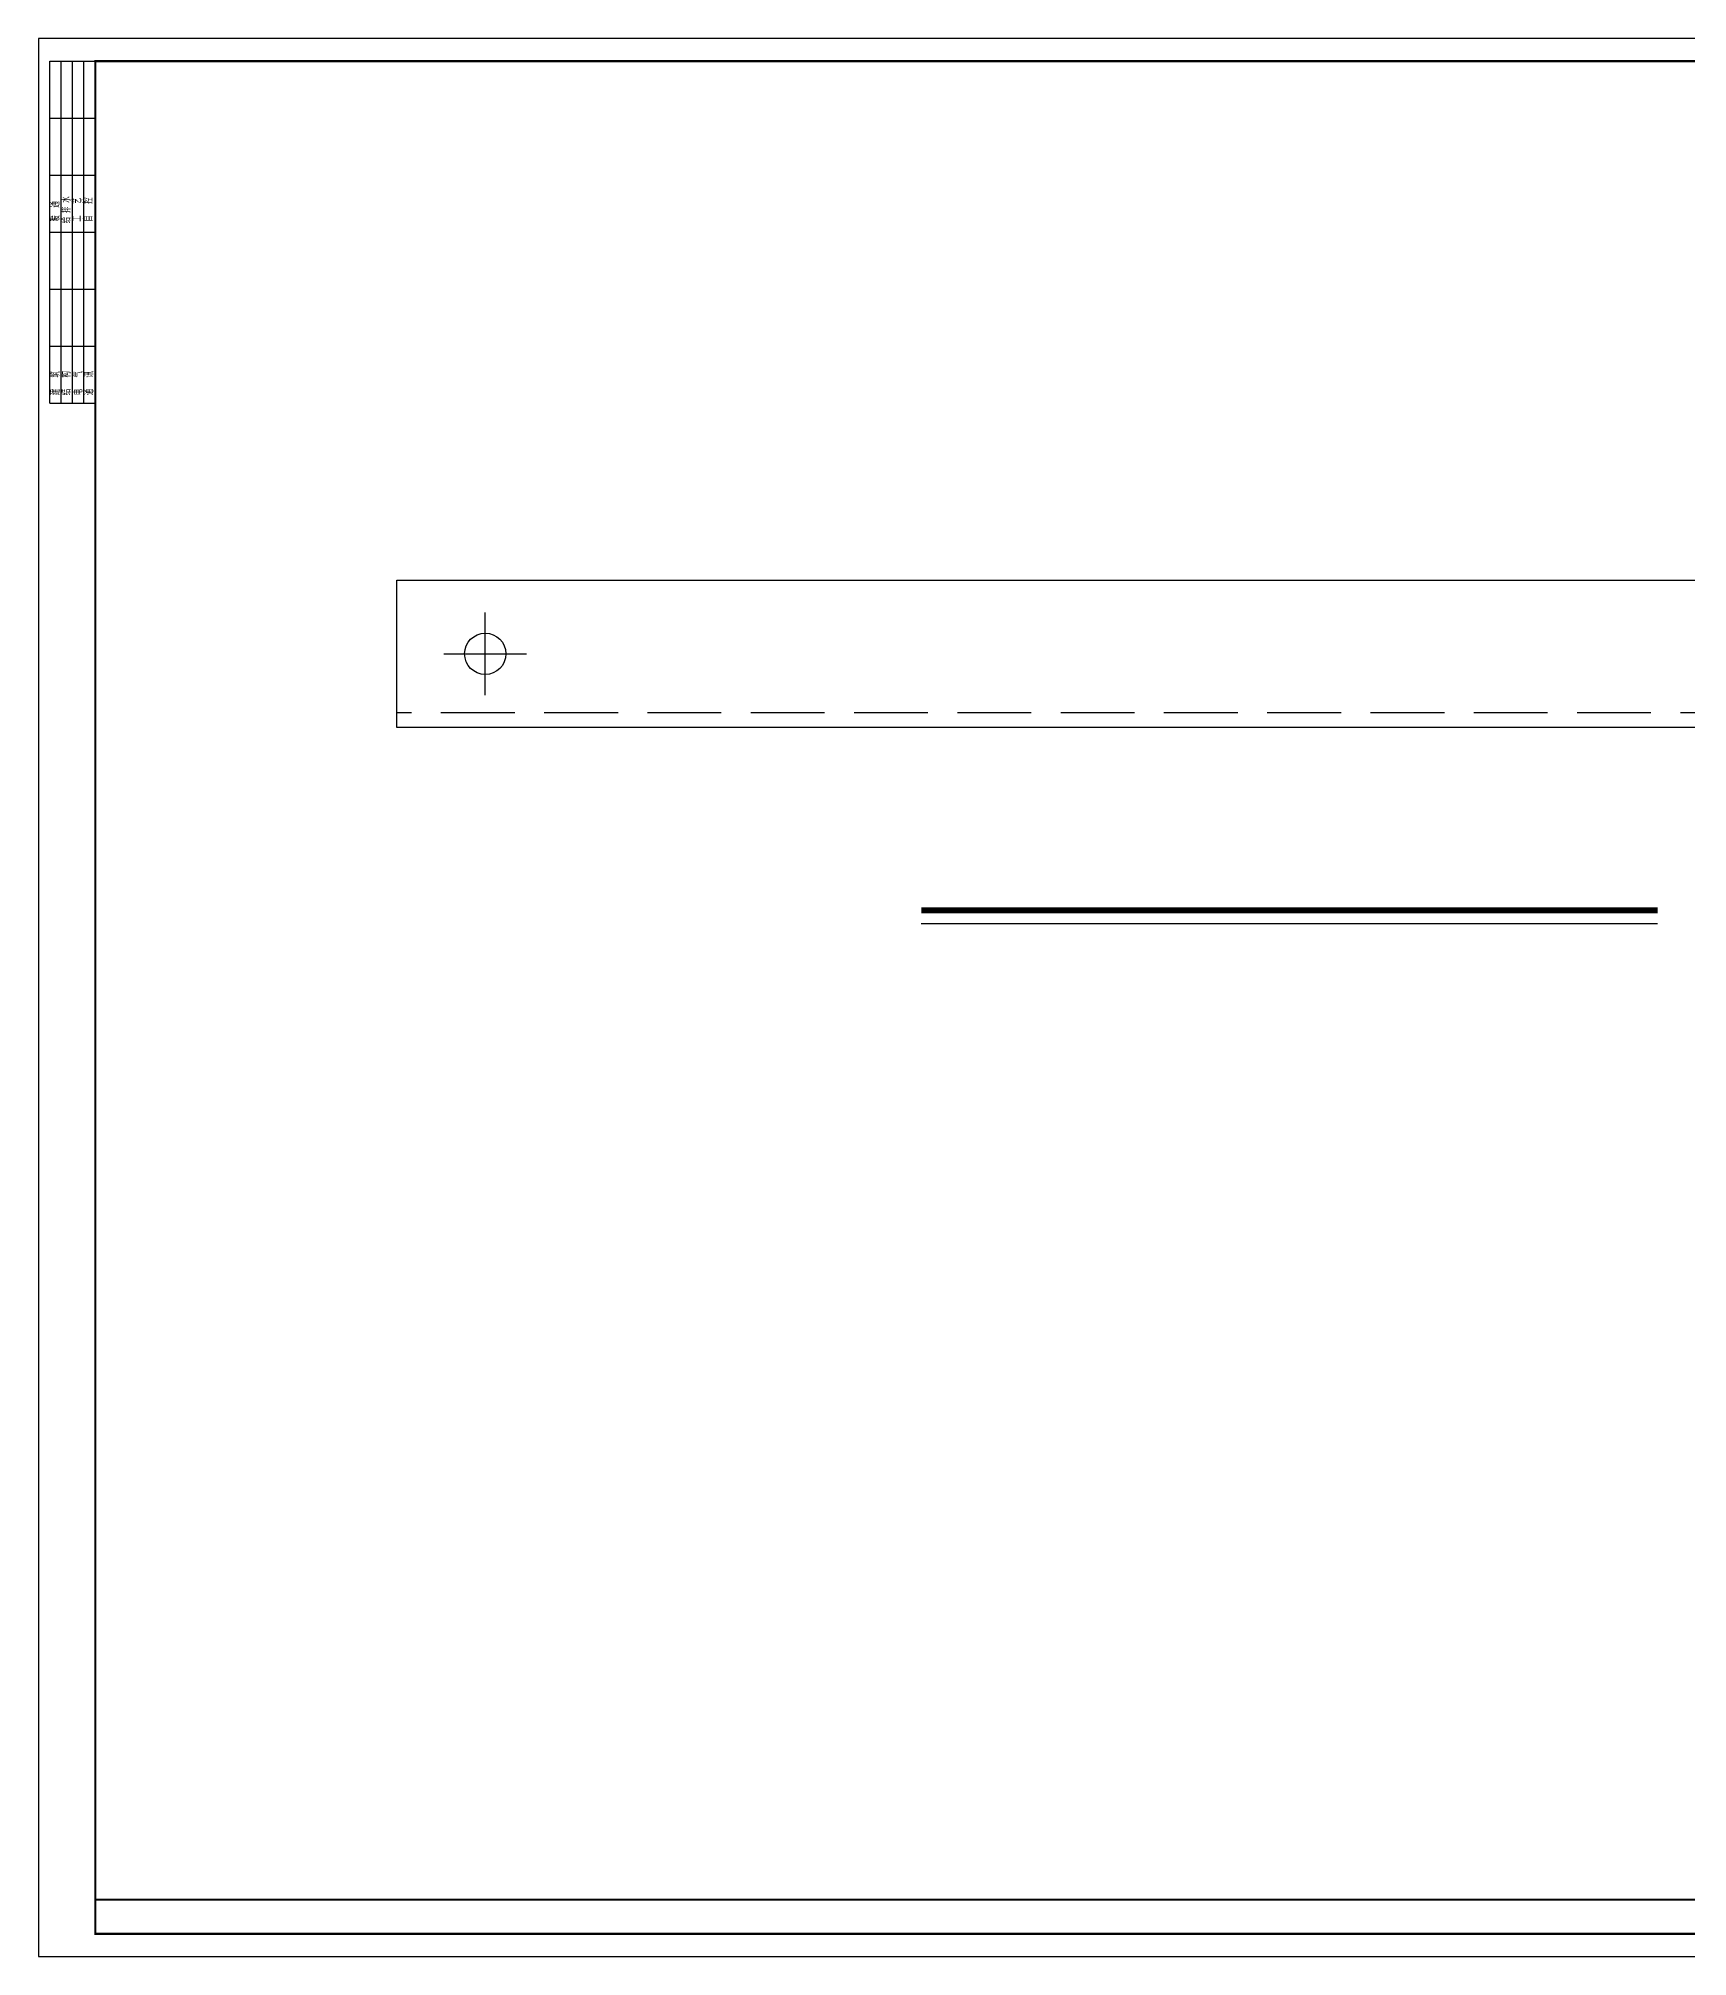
# Model space of a CAD drawing. Extents: x -196983 to 471790, y -783661 to 190401.
# Drawn here: x 88646 to 94235, y -226945 to -220446 of the extents above; entities that cross this region are included whole.
import ezdxf

# ---------------------------------------------------------------- set-up
doc = ezdxf.new("R2010")
doc.units = 0
doc.header["$LTSCALE"] = 1000
doc.header["$MEASUREMENT"] = 0
doc.linetypes.add('DASH', pattern=[0.35, 0.25, -0.1])
for name, color, linetype in [('_TCH_MASK', 7, 'Continuous'), ('AXIS', 3, 'Continuous'), ('PUB_TITLE', 4, 'Continuous')]:
    doc.layers.add(name, color=color, linetype=linetype)
doc.styles.get("Standard").update_dxf_attribs({"font": 'gbenor.shx', "bigfont": 'gbcbig.shx'})

# ---------------------------------------------------------------- blocks, each defined once
blk = doc.blocks.new('$titleblk$00000095')
for p, q in [((-150, 20), (-150, 0)), ((-150, 20), (0, 20)), ((-125, 20), (-125, 0)), ((-100, 20), (-100, 0)), ((-75, 20), (-75, 0)), ((-75, 20), (-75, 0)), ((-50, 20), (-50, 0)), ((-25, 20), (-25, 0)), ((0, 20), (0, 0)), ((-150, 15), (-75, 15)), ((-150, 10), (-75, 10)), ((-75, 15), (0, 15)), ((-75, 10), (0, 10)), ((-150, 5), (-75, 5)), ((-75, 5), (0, 5))]:
    blk.add_line(p, q)
at = {"width": 0.8}
for s, p in [('建   筑', (-146.45, 15.65)), ('暖  通', (-70.35, 15.73)), ('结   构', (-146.45, 10.91)), ('电   气', (-146.45, 5.65)), ('给 排 水', (-71.03, 10.9)), ('工   艺', (-70.35, 6.13)), ('通   讯', (-146.45, 0.88)), ('自   控', (-70.35, 1.24))]:
    blk.add_text(s, height=3.509, dxfattribs=at).set_placement(p)
blk = doc.blocks.new('新块')
at = {"layer": 'PUB_TITLE'}
blk.add_lwpolyline([(-47560, 0), (0, 0), (0, 33640), (-47560, 33640)], close=True, dxfattribs=at)
at = {"layer": 'PUB_TITLE', "const_width": 40}
blk.add_lwpolyline([(-46560, 400), (-400, 400), (-400, 33240), (-46560, 33240)], close=True, dxfattribs=at)
at = {"layer": 'PUB_TITLE', "const_width": 32}
blk.add_lwpolyline([(-400, 1000), (-46560, 1000)], dxfattribs=at)
at = {"layer": 'PUB_TITLE', "xscale": 40, "yscale": 40, "zscale": 40, "rotation": 90}
blk.add_blockref('$titleblk$00000095', (-46560, 33240), dxfattribs=at)
for tag, p in [('审定人', (-8147, 838)), ('审核人', (-8147, 641)), ('设计负责人', (-6745, 649)), ('校对', (-6621, 837)), ('工程名称', (-5026, 781)), ('图名', (-3347, 649)), ('日期', (-905, 632)), ('阶段', (-810, 832)), ('项目负责人', (-8228, 444)), ('设计人', (-6659, 447)), ('项目名称', (-5026, 479)), ('图号', (-1657, 502)), ('比例', (-810, 446))]:
    blk.add_attdef(tag, p, '', height=120)

msp = doc.modelspace()

# ---------------------------------------------------------------- linework, layer by layer
at = {"color": 3}
for p, q in [((89860.5, -222280.7), (95860.5, -222280.7)), ((89860.5, -222780.7), (89860.5, -222280.7)), ((95860.5, -222780.7), (89860.5, -222780.7))]:
    msp.add_line(p, q, dxfattribs=at)
at = {"color": 6}
for p, q in [((90160.5, -222670.7), (90160.5, -222390.7)), ((90020.5, -222530.7), (90300.5, -222530.7))]:
    msp.add_line(p, q, dxfattribs=at)
at = {"color": 1, "linetype": 'DASH'}
msp.add_line((95860.5, -222730.7), (89860.5, -222730.7), dxfattribs=at)
at = {"color": 6}
msp.add_circle((90160.5, -222530.7), 70, dxfattribs=at)
at = {"layer": 'AXIS', "color": 4}
msp.add_line((94133.1, -223445.5), (91638.2, -223445.5), dxfattribs=at)
at = {"layer": 'AXIS', "color": 4, "const_width": 20}
msp.add_lwpolyline([(91638.2, -223400.1), (94133.1, -223400.1)], dxfattribs=at)

# ---------------------------------------------------------------- block references
at = {"layer": '_TCH_MASK', "color": 0, "lineweight": 15, "xscale": 0.1931927733239718, "yscale": 0.1931927732657641, "zscale": 0.1931927732864449}
msp.add_blockref('新块', (97834.4, -226944.6), dxfattribs=at)

doc.saveas('drawing.dxf')
